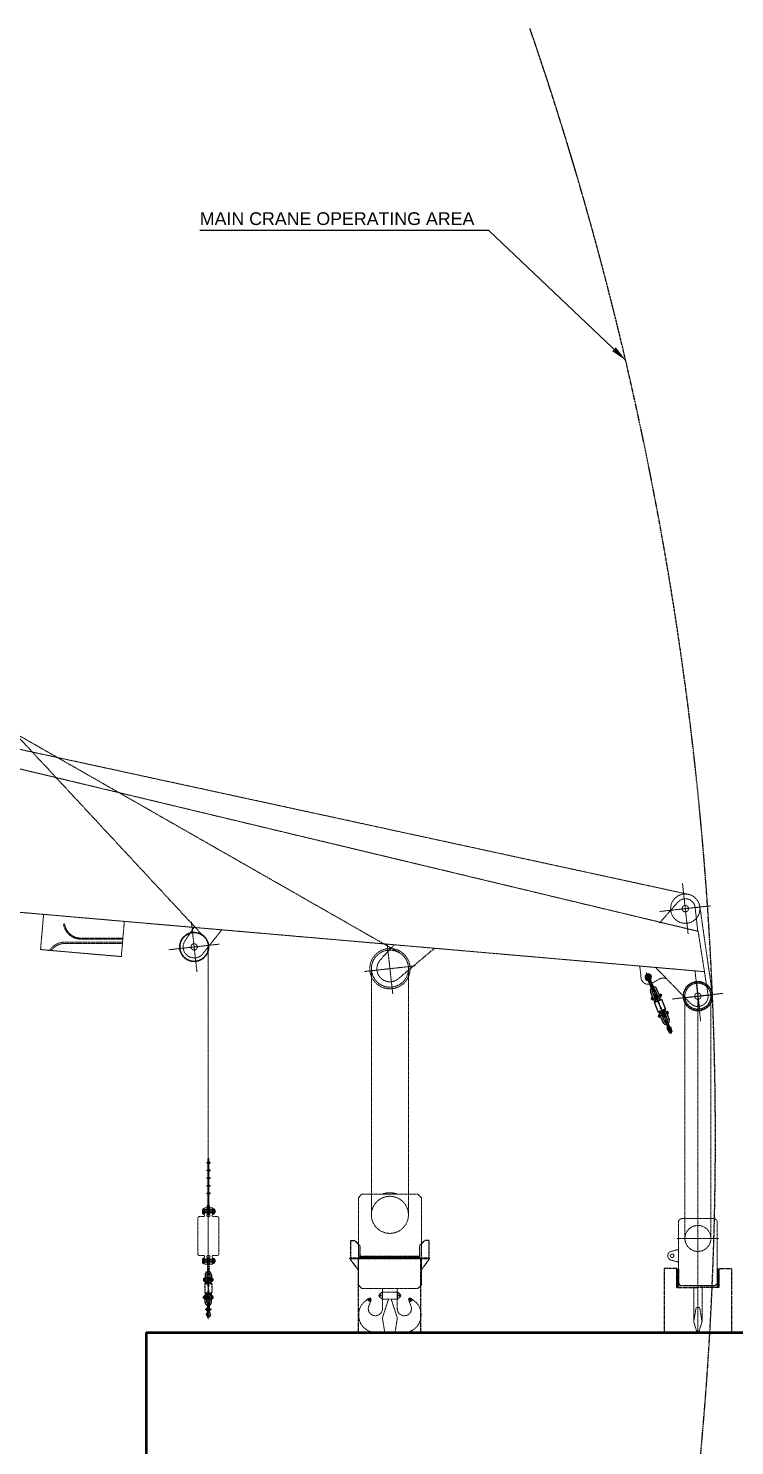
# Model space of a CAD drawing. Extents: x -77424 to 170509, y -26698 to 150000.
# Drawn here: x 97492 to 117477, y 23203 to 63298 of the extents above; entities that cross this region are included whole.
import ezdxf

# ---------------------------------------------------------------- set-up
doc = ezdxf.new("R2010")
doc.units = 0
doc.header["$LTSCALE"] = 3.5
doc.header["$MEASUREMENT"] = 0
for name, pattern in [('CENTER', [2, 1.25, -0.25, 0.25, -0.25]), ('DASHED', [19.05, 12.7, -6.35]), ('PHANTOM', [2.5, 1.25, -0.25, 0.25, -0.25, 0.25, -0.25]), ('PHANTOM2', [1.25, 0.625, -0.125, 0.125, -0.125, 0.125, -0.125])]:
    doc.linetypes.add(name, pattern=pattern)
doc.layers.get('0').update_dxf_attribs({"linetype": 'CONTINUOUS'})
for name, color, linetype in [('1.03-DIMENSIONS', 2, 'CONTINUOUS'), ('1.08-TEXT-2.5', 7, 'CONTINUOUS'), ('1.12-HELP', 8, 'PHANTOM2'), ('3.01-EFC-PRI', 9, 'PHANTOM2'), ('_REFERENCE', 253, 'CONTINUOUS')]:
    doc.layers.add(name, color=color, linetype=linetype)
doc.layers.add('E127-X-REF$0$2.06-STEEL-PRI-NWT', color=1, linetype='CONTINUOUS', lineweight=50)
doc.styles.add('USOS-Text', font='arial.ttf')
doc.dimstyles.new('ISO-25', dxfattribs={"dimtxt": 2.5, "dimasz": 2.5, "dimexe": 1.25, "dimexo": 0.625, "dimtad": 1, "dimtxsty": 'STANDARD', "dimcen": 2.5, "dimadec": 0, "dimazin": 0, "dimtfac": 1, "dimtmove": 0, "dimatfit": 3, "dimfxl": 1, "dimarcsym": 0})

# ---------------------------------------------------------------- blocks, each defined once
blk = doc.blocks.new('BASTKET 1')
for p, q in [((0, 1810), (0, 0)), ((350, 1810), (0, 1810)), ((350, 1270), (350, 1810)), ((350, 1790), (400, 1790)), ((350, 1790), (400, 1790)), ((350, 1777), (374, 1790)), ((350, 1763), (400, 1790)), ((350, 1749), (400, 1775)), ((390, 1690), (350, 1765)), ((350, 1735), (400, 1761)), ((350, 1721), (400, 1747)), ((375, 1690), (350, 1738)), ((350, 1707), (400, 1733)), ((350, 1692), (400, 1719)), ((370, 1673), (350, 1711)), ((350, 1678), (400, 1705)), ((356, 1673), (350, 1685)), ((350, 1650), (363, 1657)), ((400, 1563), (350, 1657)), ((350, 1636), (375, 1649)), ((350, 1622), (385, 1640)), ((350, 1608), (400, 1634)), ((400, 1537), (350, 1631)), ((350, 1593), (400, 1620)), ((350, 1579), (400, 1606)), ((400, 1510), (350, 1604)), ((400, 1697), (351, 1790)), ((400, 1724), (365, 1790)), ((400, 1590), (365, 1657)), ((367, 1673), (375, 1677)), ((375, 1690), (375, 1640)), ((400, 1690), (375, 1690)), ((375, 1680), (378, 1680)), ((375, 1650), (378, 1650)), ((400, 1640), (375, 1640)), ((378, 1680), (378, 1650)), ((378, 1678), (388, 1678)), ((378, 1673), (388, 1673)), ((378, 1657), (388, 1657)), ((378, 1651), (388, 1651)), ((400, 1751), (379, 1790)), ((388, 1678), (388, 1651)), ((400, 1617), (388, 1640)), ((400, 1777), (393, 1790)), ((399, 1690), (400, 1691)), ((400, 1790), (400, 1690)), ((400, 1690), (400, 1640)), ((400, 1640), (400, 1445)), ((1550, 1790), (1500, 1790)), ((1500, 1790), (1500, 1690)), ((1550, 1790), (1500, 1790)), ((1550, 1763), (1500, 1790)), ((1500, 1777), (1507, 1790)), ((1500, 1751), (1521, 1790)), ((1500, 1724), (1535, 1790)), ((1500, 1697), (1549, 1790)), ((1550, 1749), (1500, 1775)), ((1550, 1735), (1500, 1761)), ((1550, 1721), (1500, 1747)), ((1550, 1707), (1500, 1733)), ((1550, 1692), (1500, 1719)), ((1550, 1678), (1500, 1705)), ((1501, 1690), (1500, 1691)), ((1500, 1690), (1525, 1690)), ((1500, 1690), (1500, 1640)), ((1500, 1590), (1535, 1657)), ((1500, 1563), (1550, 1657)), ((1500, 1640), (1500, 1445)), ((1500, 1640), (1525, 1640)), ((1500, 1617), (1512, 1640)), ((1550, 1608), (1500, 1634)), ((1500, 1537), (1550, 1631)), ((1550, 1593), (1500, 1620)), ((1550, 1579), (1500, 1606)), ((1500, 1510), (1550, 1604)), ((1510, 1690), (1550, 1765)), ((1512, 1678), (1512, 1651)), ((1522, 1678), (1512, 1678)), ((1522, 1673), (1512, 1673)), ((1522, 1657), (1512, 1657)), ((1522, 1651), (1512, 1651)), ((1550, 1622), (1515, 1640)), ((1522, 1680), (1522, 1650)), ((1525, 1680), (1522, 1680)), ((1525, 1650), (1522, 1650)), ((1525, 1690), (1550, 1738)), ((1525, 1690), (1525, 1640)), ((1533, 1673), (1525, 1677)), ((1550, 1636), (1525, 1649)), ((1550, 1777), (1526, 1790)), ((1530, 1673), (1550, 1711)), ((1550, 1650), (1537, 1657)), ((1544, 1673), (1550, 1685)), ((1550, 1810), (1900, 1810)), ((1550, 1270), (1550, 1810)), ((1900, 1810), (1900, 0)), ((350, 1565), (400, 1592)), ((400, 1483), (350, 1578)), ((350, 1551), (400, 1577)), ((350, 1537), (400, 1563)), ((399, 1459), (350, 1551)), ((350, 1523), (400, 1549)), ((350, 1509), (400, 1535)), ((382, 1464), (350, 1524)), ((350, 1494), (400, 1521)), ((350, 1480), (400, 1507)), ((365, 1470), (350, 1497)), ((350, 1466), (359, 1471)), ((375, 1423), (350, 1471)), ((350, 1452), (376, 1466)), ((350, 1438), (393, 1461)), ((361, 1423), (350, 1444)), ((350, 1424), (375, 1437)), ((350, 1395), (372, 1407)), ((350, 1381), (375, 1395)), ((400, 1296), (350, 1390)), ((350, 1367), (384, 1385)), ((350, 1353), (400, 1379)), ((350, 1339), (400, 1365)), ((389, 1290), (350, 1364)), ((350, 1325), (400, 1351)), ((350, 1311), (400, 1337)), ((375, 1290), (350, 1337)), ((350, 1296), (400, 1323)), ((361, 1290), (350, 1310)), ((350, 1290), (400, 1290)), ((350, 1270), (950, 1270)), ((400, 1323), (355, 1407)), ((359, 1471), (400, 1493)), ((364, 1290), (400, 1309)), ((378, 1445), (365, 1470)), ((375, 1397), (370, 1407)), ((375, 1445), (400, 1445)), ((375, 1445), (375, 1385)), ((375, 1430), (378, 1430)), ((375, 1400), (378, 1400)), ((375, 1385), (400, 1385)), ((376, 1466), (400, 1478)), ((378, 1430), (378, 1400)), ((378, 1428), (388, 1428)), ((378, 1423), (388, 1423)), ((378, 1407), (388, 1407)), ((378, 1401), (388, 1401)), ((400, 1349), (381, 1385)), ((392, 1445), (382, 1464)), ((388, 1428), (388, 1401)), ((390, 1445), (400, 1450)), ((391, 1290), (400, 1295)), ((393, 1461), (400, 1464)), ((400, 1376), (395, 1385)), ((400, 1456), (399, 1459)), ((400, 1445), (400, 1385)), ((400, 1385), (400, 1290)), ((950, 1320), (500, 1320)), ((1400, 1320), (950, 1320)), ((1550, 1270), (950, 1270)), ((1550, 1565), (1500, 1592)), ((1500, 1483), (1550, 1578)), ((1550, 1551), (1500, 1577)), ((1550, 1537), (1500, 1563)), ((1550, 1523), (1500, 1549)), ((1550, 1509), (1500, 1535)), ((1550, 1494), (1500, 1521)), ((1550, 1480), (1500, 1507)), ((1541, 1471), (1500, 1493)), ((1524, 1466), (1500, 1478)), ((1507, 1461), (1500, 1464)), ((1500, 1456), (1501, 1459)), ((1510, 1445), (1500, 1450)), ((1525, 1445), (1500, 1445)), ((1500, 1445), (1500, 1385)), ((1500, 1323), (1545, 1407)), ((1500, 1296), (1550, 1390)), ((1525, 1385), (1500, 1385)), ((1500, 1385), (1500, 1290)), ((1500, 1376), (1505, 1385)), ((1500, 1349), (1519, 1385)), ((1550, 1353), (1500, 1379)), ((1550, 1339), (1500, 1365)), ((1550, 1325), (1500, 1351)), ((1550, 1311), (1500, 1337)), ((1550, 1296), (1500, 1323)), ((1536, 1290), (1500, 1309)), ((1509, 1290), (1500, 1295)), ((1550, 1290), (1500, 1290)), ((1501, 1459), (1550, 1551)), ((1550, 1438), (1507, 1461)), ((1508, 1445), (1518, 1464)), ((1511, 1290), (1550, 1364)), ((1512, 1428), (1512, 1401)), ((1522, 1428), (1512, 1428)), ((1522, 1423), (1512, 1423)), ((1522, 1407), (1512, 1407)), ((1522, 1401), (1512, 1401)), ((1550, 1367), (1516, 1385)), ((1518, 1464), (1550, 1524)), ((1522, 1445), (1535, 1470)), ((1522, 1430), (1522, 1400)), ((1525, 1430), (1522, 1430)), ((1525, 1400), (1522, 1400)), ((1550, 1452), (1524, 1466)), ((1525, 1423), (1550, 1471)), ((1525, 1445), (1525, 1385)), ((1550, 1424), (1525, 1437)), ((1525, 1397), (1530, 1407)), ((1550, 1381), (1525, 1395)), ((1525, 1290), (1550, 1337)), ((1550, 1395), (1528, 1407)), ((1535, 1470), (1550, 1497)), ((1539, 1423), (1550, 1444)), ((1539, 1290), (1550, 1310)), ((1550, 1466), (1541, 1471))]:
    blk.add_line(p, q)
blk.add_ellipse((500, 1420), major_axis=(0, 100), ratio=1, start_param=1.570799, end_param=3.141595)
at = {"extrusion": (0, 0, -1)}
blk.add_ellipse((1400, 1420), major_axis=(0, 100), ratio=1, start_param=1.570799, end_param=3.141595, dxfattribs=at)
blk = doc.blocks.new('BASKET 2')
for p, q in [((-1111, 2610), (-1111, 2110)), ((-1111, 2610), (-990, 2610)), ((-990, 2610), (-840, 2460)), ((-840, 2460), (-840, 2110)), ((990, 2610), (840, 2460)), ((840, 2460), (840, 2110)), ((1111, 2610), (990, 2610)), ((1111, 2610), (1111, 2110)), ((1131, 2110), (-1131, 2110)), ((-1131, 2090), (-1131, 2110)), ((1131, 2090), (-1131, 2090)), ((-1111, 2090), (-1111, 2070)), ((-1111, 2070), (-901, 1790)), ((-881, 0), (-881, 2090)), ((-840, 2110), (-840, 2160)), ((840, 2160), (-840, 2160)), ((-840, 2150), (-830, 2160)), ((-802, 2110), (-840, 2148)), ((-840, 2121), (-827, 2134)), ((-831, 2110), (-840, 2119)), ((840, 2110), (-840, 2110)), ((-835, 2140), (-835, 2110)), ((-798, 2134), (-824, 2160)), ((-812, 2149), (-801, 2160)), ((-812, 2120), (-773, 2160)), ((-794, 2110), (-769, 2134)), ((-745, 2110), (-784, 2149)), ((-774, 2110), (-784, 2120)), ((-741, 2134), (-766, 2160)), ((-755, 2149), (-744, 2160)), ((-755, 2120), (-715, 2160)), ((-736, 2110), (-712, 2134)), ((-687, 2110), (-726, 2149)), ((-716, 2110), (-726, 2120)), ((-683, 2134), (-709, 2160)), ((-698, 2149), (-686, 2160)), ((-698, 2120), (-658, 2160)), ((-679, 2110), (-654, 2134)), ((-630, 2110), (-669, 2149)), ((-659, 2110), (-669, 2120)), ((-626, 2134), (-651, 2160)), ((-640, 2149), (-629, 2160)), ((-640, 2120), (-600, 2160)), ((-621, 2110), (-597, 2134)), ((-572, 2110), (-611, 2149)), ((-601, 2110), (-611, 2120)), ((-568, 2134), (-594, 2160)), ((-583, 2149), (-571, 2160)), ((-583, 2120), (-543, 2160)), ((-564, 2110), (-539, 2134)), ((-515, 2110), (-554, 2149)), ((-544, 2110), (-554, 2120)), ((-511, 2134), (-536, 2160)), ((-525, 2149), (-514, 2160)), ((-525, 2120), (-485, 2160)), ((-506, 2110), (-482, 2134)), ((-458, 2110), (-496, 2149)), ((-486, 2110), (-496, 2120)), ((-453, 2134), (-479, 2160)), ((-468, 2149), (-456, 2160)), ((-468, 2120), (-428, 2160)), ((-449, 2110), (-425, 2134)), ((-400, 2110), (-439, 2149)), ((-429, 2110), (-439, 2120)), ((-396, 2134), (-421, 2160)), ((-410, 2149), (-399, 2160)), ((-410, 2120), (-370, 2160)), ((-392, 2110), (-367, 2134)), ((-343, 2110), (-381, 2149)), ((-371, 2110), (-381, 2120)), ((-338, 2134), (-364, 2160)), ((-353, 2149), (-342, 2160)), ((-353, 2120), (-313, 2160)), ((-334, 2110), (-310, 2134)), ((-285, 2110), (-324, 2149)), ((-314, 2110), (-324, 2120)), ((-281, 2134), (-306, 2160)), ((-295, 2149), (-284, 2160)), ((-295, 2120), (-255, 2160)), ((-277, 2110), (-252, 2134)), ((-228, 2110), (-266, 2149)), ((-256, 2110), (-266, 2120)), ((-223, 2134), (-249, 2160)), ((-238, 2149), (-227, 2160)), ((-238, 2120), (-198, 2160)), ((-219, 2110), (-195, 2134)), ((-170, 2110), (-209, 2149)), ((-199, 2110), (-209, 2120)), ((-166, 2134), (-191, 2160)), ((-180, 2149), (-169, 2160)), ((-180, 2120), (-140, 2160)), ((-162, 2110), (-137, 2134)), ((-113, 2110), (-152, 2149)), ((-141, 2110), (-152, 2120)), ((-108, 2134), (-134, 2160)), ((-123, 2149), (-112, 2160)), ((-123, 2120), (-83, 2160)), ((-104, 2110), (-80, 2134)), ((-55, 2110), (-94, 2149)), ((-84, 2110), (-94, 2120)), ((-51, 2134), (-76, 2160)), ((-65, 2149), (-54, 2160)), ((-65, 2120), (-25, 2160)), ((-47, 2110), (-22, 2134)), ((2, 2110), (-37, 2149)), ((-26, 2110), (-37, 2120)), ((7, 2134), (-19, 2160)), ((-8, 2149), (3, 2160)), ((-8, 2120), (32, 2160)), ((11, 2110), (35, 2134)), ((60, 2110), (21, 2149)), ((31, 2110), (21, 2120)), ((64, 2134), (38, 2160)), ((50, 2149), (61, 2160)), ((50, 2120), (90, 2160)), ((68, 2110), (93, 2134)), ((117, 2110), (78, 2149)), ((88, 2110), (78, 2120)), ((121, 2134), (96, 2160)), ((107, 2149), (118, 2160)), ((107, 2120), (147, 2160)), ((126, 2110), (150, 2134)), ((175, 2110), (136, 2149)), ((146, 2110), (136, 2120)), ((179, 2134), (153, 2160)), ((165, 2149), (176, 2160)), ((165, 2120), (204, 2160)), ((183, 2110), (208, 2134)), ((232, 2110), (193, 2149)), ((203, 2110), (193, 2120)), ((236, 2134), (211, 2160)), ((222, 2149), (233, 2160)), ((222, 2120), (262, 2160)), ((241, 2110), (265, 2134)), ((290, 2110), (251, 2149)), ((261, 2110), (251, 2120)), ((294, 2134), (268, 2160)), ((280, 2149), (291, 2160)), ((280, 2120), (319, 2160)), ((298, 2110), (323, 2134)), ((347, 2110), (308, 2149)), ((318, 2110), (308, 2120)), ((351, 2134), (326, 2160)), ((337, 2149), (348, 2160)), ((337, 2120), (377, 2160)), ((356, 2110), (380, 2134)), ((405, 2110), (366, 2149)), ((376, 2110), (366, 2120)), ((409, 2134), (383, 2160)), ((394, 2149), (406, 2160)), ((394, 2120), (434, 2160)), ((413, 2110), (438, 2134)), ((462, 2110), (423, 2149)), ((433, 2110), (423, 2120)), ((466, 2134), (441, 2160)), ((452, 2149), (463, 2160)), ((452, 2120), (492, 2160)), ((471, 2110), (495, 2134)), ((520, 2110), (481, 2149)), ((491, 2110), (481, 2120)), ((524, 2134), (498, 2160)), ((509, 2149), (521, 2160)), ((509, 2120), (549, 2160)), ((528, 2110), (553, 2134)), ((577, 2110), (538, 2149)), ((548, 2110), (538, 2120)), ((581, 2134), (556, 2160)), ((567, 2149), (578, 2160)), ((567, 2120), (607, 2160)), ((586, 2110), (610, 2134)), ((634, 2110), (596, 2149)), ((606, 2110), (596, 2120)), ((639, 2134), (613, 2160)), ((624, 2149), (636, 2160)), ((624, 2120), (664, 2160)), ((643, 2110), (667, 2134)), ((692, 2110), (653, 2149)), ((663, 2110), (653, 2120)), ((696, 2134), (671, 2160)), ((682, 2149), (693, 2160)), ((682, 2120), (722, 2160)), ((700, 2110), (725, 2134)), ((749, 2110), (711, 2149)), ((721, 2110), (711, 2120)), ((754, 2134), (728, 2160)), ((739, 2149), (750, 2160)), ((739, 2120), (779, 2160)), ((758, 2110), (782, 2134)), ((807, 2110), (768, 2149)), ((778, 2110), (768, 2120)), ((811, 2134), (786, 2160)), ((797, 2149), (808, 2160)), ((797, 2120), (837, 2160)), ((815, 2110), (840, 2134)), ((840, 2134), (826, 2149)), ((836, 2110), (826, 2120)), ((881, 0), (881, 2090)), ((1111, 2070), (901, 1790)), ((1111, 2090), (1111, 2070)), ((1131, 2090), (1131, 2110)), ((-881, 1790), (-901, 1790)), ((881, 1790), (901, 1790)), ((-880, 517), (-880, 470)), ((880, 517), (880, 470)), ((-881, 0), (881, 0))]:
    blk.add_line(p, q)
blk = doc.blocks.new('ZPMC MAIN CRANE STOWED POSITION')
at = {"layer": '_REFERENCE', "linetype": 'PHANTOM', "lineweight": 15, "ltscale": 3}
for p, q in [((80816, 26619), (102146, 21994)), ((82577, 26845), (93961, 20345)), ((83017, 26628), (88454, 20778)), ((82807, 25643), (102421, 20948)), ((102137, 20881), (101979, 22296)), ((101338, 21191), (101847, 21773)), ((101341, 21509), (102775, 21669)), ((102600, 19806), (82504, 21548)), ((83814, 20431), (83901, 21427)), ((102346, 21621), (102336, 21620)), ((102336, 21620), (102411, 20951)), ((102469, 21648), (102824, 19172)), ((84495, 21155), (84466, 21150)), ((86100, 20233), (86186, 21229)), ((88157, 21058), (87903, 20680)), ((88240, 19798), (88082, 21214)), ((88942, 20990), (88406, 20313)), ((101338, 21191), (101330, 21198)), ((102421, 20948), (102701, 19158)), ((84536, 20639), (86135, 20641)), ((84536, 20599), (86132, 20601)), ((84918, 20757), (86145, 20758)), ((84918, 20727), (86142, 20728)), ((87444, 20426), (88878, 20586)), ((88561, 20504), (88561, 9971)), ((93822, 20571), (93428, 20139)), ((93780, 19182), (93622, 20598)), ((94951, 20459), (93940, 19607)), ((83814, 20431), (86100, 20233)), ((84118, 20405), (84085, 20428)), ((92985, 19811), (94418, 19970)), ((93180, 19833), (93175, 12927)), ((94223, 19846), (94223, 12927)), ((100770, 19968), (100807, 19629)), ((101229, 19931), (101220, 19923)), ((101220, 19923), (102203, 18910)), ((102492, 18405), (102334, 19821)), ((101335, 19603), (101107, 19475)), ((101515, 19619), (101509, 19608)), ((101696, 19033), (103129, 19193)), ((102047, 12259), (102047, 19064)), ((102414, 9624), (102414, 19113)), ((102781, 12259), (102781, 19154)), ((88547, 12952), (88547, 14514)), ((88575, 12952), (88575, 14513)), ((88507, 14399), (88620, 14398)), ((88507, 14183), (88620, 14182)), ((88525, 14407), (88569, 14408)), ((88525, 14390), (88569, 14389)), ((88525, 14191), (88569, 14192)), ((88525, 14174), (88569, 14173)), ((88569, 14408), (88581, 14408)), ((88569, 14389), (88581, 14388)), ((88569, 14192), (88581, 14192)), ((88569, 14173), (88581, 14172)), ((88590, 14415), (88580, 14413)), ((88580, 14413), (88580, 14408)), ((88580, 14384), (88580, 14388)), ((88590, 14382), (88580, 14384)), ((88590, 14199), (88580, 14197)), ((88580, 14197), (88580, 14192)), ((88580, 14168), (88580, 14172)), ((88590, 14166), (88580, 14168)), ((88590, 14415), (88590, 14382)), ((88598, 14415), (88590, 14415)), ((88598, 14382), (88590, 14382)), ((88590, 14199), (88590, 14166)), ((88598, 14199), (88590, 14199)), ((88598, 14166), (88590, 14166)), ((88598, 14382), (88598, 14415)), ((88598, 14413), (88606, 14413)), ((88598, 14383), (88606, 14383)), ((88598, 14166), (88598, 14199)), ((88598, 14197), (88606, 14197)), ((88598, 14167), (88606, 14167)), ((88606, 14383), (88606, 14413)), ((88606, 14409), (88610, 14409)), ((88606, 14388), (88610, 14388)), ((88606, 14167), (88606, 14197)), ((88606, 14193), (88610, 14193)), ((88606, 14172), (88610, 14172)), ((88610, 14388), (88610, 14409)), ((88610, 14172), (88610, 14193)), ((88507, 13967), (88620, 13966)), ((88507, 13751), (88620, 13750)), ((88525, 13975), (88569, 13976)), ((88525, 13958), (88569, 13957)), ((88525, 13759), (88569, 13760)), ((88525, 13742), (88569, 13741)), ((88569, 13976), (88581, 13976)), ((88569, 13957), (88581, 13956)), ((88569, 13760), (88581, 13760)), ((88569, 13741), (88581, 13740)), ((88590, 13983), (88580, 13981)), ((88580, 13981), (88580, 13976)), ((88580, 13952), (88580, 13956)), ((88590, 13950), (88580, 13952)), ((88590, 13767), (88580, 13765)), ((88580, 13765), (88580, 13760)), ((88580, 13736), (88580, 13740)), ((88590, 13734), (88580, 13736)), ((88590, 13983), (88590, 13950)), ((88598, 13983), (88590, 13983)), ((88598, 13950), (88590, 13950)), ((88590, 13767), (88590, 13734)), ((88598, 13767), (88590, 13767)), ((88598, 13734), (88590, 13734)), ((88598, 13950), (88598, 13983)), ((88598, 13981), (88606, 13981)), ((88598, 13951), (88606, 13951)), ((88598, 13734), (88598, 13767)), ((88598, 13765), (88606, 13765)), ((88598, 13735), (88606, 13735)), ((88606, 13951), (88606, 13981)), ((88606, 13977), (88610, 13977)), ((88606, 13956), (88610, 13956)), ((88606, 13735), (88606, 13765)), ((88606, 13761), (88610, 13761)), ((88606, 13740), (88610, 13740)), ((88610, 13956), (88610, 13977)), ((88610, 13740), (88610, 13761)), ((88507, 13535), (88620, 13534)), ((88525, 13543), (88569, 13544)), ((88525, 13526), (88569, 13525)), ((88569, 13544), (88581, 13544)), ((88569, 13525), (88581, 13524)), ((88590, 13551), (88580, 13549)), ((88580, 13549), (88580, 13544)), ((88580, 13520), (88580, 13524)), ((88590, 13518), (88580, 13520)), ((88590, 13551), (88590, 13518)), ((88598, 13551), (88590, 13551)), ((88598, 13518), (88590, 13518)), ((88598, 13518), (88598, 13551)), ((88598, 13549), (88606, 13549)), ((88598, 13519), (88606, 13519)), ((88606, 13519), (88606, 13549)), ((88606, 13545), (88610, 13545)), ((88606, 13524), (88610, 13524)), ((88610, 13524), (88610, 13545)), ((92909, 13512), (92809, 13412)), ((92809, 13412), (92809, 10942)), ((94489, 13512), (92908, 13512)), ((94489, 13512), (94589, 13412)), ((94589, 13412), (94589, 10942)), ((88311, 12877), (88431, 12877)), ((88394, 13027), (88728, 13027)), ((88446, 13127), (88446, 12927)), ((88526, 13127), (88446, 13127)), ((88446, 13069), (88447, 13068)), ((88447, 12986), (88446, 12985)), ((88525, 13068), (88447, 13068)), ((88447, 12986), (88447, 13068)), ((88447, 12986), (88525, 12986)), ((88451, 12922), (88451, 12897)), ((88521, 12922), (88521, 12897)), ((88526, 13069), (88525, 13068)), ((88525, 12986), (88525, 13068)), ((88525, 12986), (88526, 12985)), ((88526, 13127), (88526, 12927)), ((88530, 12942), (88530, 13193)), ((88540, 13193), (88530, 13193)), ((88540, 12942), (88530, 12942)), ((88540, 12942), (88540, 13193)), ((88581, 12877), (88541, 12877)), ((88582, 12942), (88582, 13193)), ((88582, 13193), (88593, 13193)), ((88582, 12942), (88593, 12942)), ((88593, 12942), (88593, 13193)), ((88596, 13127), (88596, 12927)), ((88676, 13127), (88596, 13127)), ((88596, 13069), (88597, 13068)), ((88597, 12986), (88596, 12985)), ((88597, 13068), (88675, 13068)), ((88597, 12986), (88597, 13068)), ((88675, 12986), (88597, 12986)), ((88601, 12922), (88601, 12897)), ((88671, 12922), (88671, 12897)), ((88676, 13069), (88675, 13068)), ((88675, 12986), (88675, 13068)), ((88675, 12986), (88676, 12985)), ((88676, 13127), (88676, 12927)), ((88691, 12877), (88811, 12877)), ((88261, 11827), (88261, 12827)), ((88861, 12827), (88861, 11827)), ((101864, 12719), (101864, 11019)), ((101964, 12819), (102864, 12819)), ((102964, 12719), (102964, 11019)), ((102993, 12259), (101807, 12259)), ((88311, 11777), (88431, 11777)), ((88446, 11527), (88446, 11727)), ((88447, 11668), (88446, 11669)), ((88447, 11668), (88447, 11586)), ((88447, 11668), (88525, 11668)), ((88451, 11732), (88451, 11757)), ((88521, 11732), (88521, 11757)), ((88525, 11668), (88526, 11669)), ((88525, 11668), (88525, 11586)), ((88526, 11527), (88526, 11727)), ((88581, 11777), (88541, 11777)), ((88596, 11527), (88596, 11727)), ((88597, 11668), (88596, 11669)), ((88597, 11668), (88597, 11586)), ((88675, 11668), (88597, 11668)), ((88601, 11732), (88601, 11757)), ((88671, 11732), (88671, 11757)), ((88675, 11668), (88676, 11669)), ((88675, 11668), (88675, 11586)), ((88676, 11527), (88676, 11727)), ((88691, 11777), (88811, 11777)), ((101864, 11947), (101651, 11890)), ((101864, 11591), (101651, 11648)), ((88400, 11627), (88734, 11627)), ((88446, 11585), (88447, 11586)), ((88526, 11527), (88446, 11527)), ((88525, 11586), (88447, 11586)), ((88526, 11585), (88525, 11586)), ((88596, 11585), (88597, 11586)), ((88676, 11527), (88596, 11527)), ((88675, 11586), (88597, 11586)), ((88676, 11585), (88675, 11586)), ((92909, 10842), (92809, 10942)), ((94489, 10842), (92908, 10842)), ((93489, 10262), (93489, 10842)), ((93909, 10262), (93909, 10842)), ((94489, 10842), (94589, 10942)), ((102864, 10919), (101964, 10919)), ((102296, 10919), (102296, 9902)), ((102532, 10919), (102532, 9902)), ((93070, 10537), (92993, 10477)), ((93104, 10563), (93070, 10537)), ((93070, 10537), (93150, 10476)), ((93150, 10476), (93108, 10357)), ((93168, 10521), (93150, 10476)), ((93462, 10727), (93402, 10671)), ((93462, 10557), (93402, 10612)), ((93458, 10642), (93458, 10642)), ((93477, 10727), (93462, 10727)), ((93477, 10557), (93462, 10557)), ((93470, 10642), (93470, 10642)), ((93477, 10742), (93921, 10742)), ((93477, 10542), (93477, 10742)), ((93477, 10542), (93687, 10542)), ((93490, 10017), (93661, 10541)), ((93712, 10542), (93921, 10542)), ((93908, 10017), (93737, 10541)), ((93921, 10542), (93921, 10742)), ((93921, 10727), (93936, 10727)), ((93921, 10557), (93936, 10557)), ((93936, 10727), (93996, 10671)), ((93936, 10557), (93996, 10612)), ((94231, 10521), (94249, 10476)), ((94328, 10537), (94249, 10476)), ((94249, 10476), (94290, 10357)), ((94294, 10563), (94328, 10537)), ((94328, 10537), (94406, 10477)), ((92819, 10119), (92819, 10072)), ((94579, 10119), (94579, 10072)), ((102296, 9902), (102357, 10264)), ((102532, 9902), (102470, 10264)), ((93490, 9998), (93548, 9635)), ((93909, 9998), (93851, 9635)), ((102296, 9902), (102374, 9648)), ((102532, 9902), (102453, 9648)), ((93277, 9602), (94122, 9602))]:
    blk.add_line(p, q, dxfattribs=at)
at = {"layer": '_REFERENCE'}
for p, q in [((101081, 19681), (100937, 19622)), ((100952, 19786), (101660, 18054)), ((100988, 19686), (101018, 19612)), ((100997, 19689), (101027, 19616)), ((101132, 19262), (101014, 19549)), ((101192, 19286), (101074, 19574)), ((101212, 19020), (101116, 19255)), ((101304, 19057), (101208, 19293)), ((101351, 19077), (101255, 19312)), ((101165, 19001), (101069, 19236)), ((101089, 19030), (101390, 19153)), ((101124, 19083), (101130, 19085)), ((101151, 19018), (101124, 19083)), ((101151, 19018), (101157, 19020)), ((101174, 18944), (101385, 19030)), ((101234, 19030), (101174, 18944)), ((101174, 18944), (101289, 18661)), ((101177, 18934), (101388, 19021)), ((101180, 19099), (101271, 19137)), ((101234, 19030), (101192, 19133)), ((101202, 19045), (101294, 19082)), ((101281, 19049), (101239, 19152)), ((101281, 19049), (101385, 19030)), ((101312, 19171), (101342, 19183)), ((101320, 19151), (101350, 19164)), ((101339, 19106), (101369, 19118)), ((101377, 19098), (101342, 19183)), ((101347, 19086), (101377, 19098)), ((101348, 19168), (101365, 19175)), ((101365, 19175), (101387, 19120)), ((101370, 19114), (101387, 19120)), ((101385, 19030), (101500, 18747)), ((101285, 18670), (101496, 18756)), ((101289, 18661), (101500, 18747)), ((101289, 18540), (101590, 18663)), ((101393, 18642), (101289, 18661)), ((101312, 18549), (101562, 18651)), ((101323, 18614), (101419, 18379)), ((101324, 18592), (101331, 18595)), ((101324, 18592), (101351, 18527)), ((101351, 18527), (101357, 18529)), ((101370, 18633), (101466, 18398)), ((101380, 18609), (101472, 18646)), ((101393, 18642), (101435, 18539)), ((101402, 18554), (101494, 18591)), ((101439, 18661), (101500, 18747)), ((101439, 18661), (101481, 18558)), ((101462, 18671), (101558, 18435)), ((101509, 18690), (101605, 18455)), ((101513, 18681), (101542, 18693)), ((101521, 18661), (101550, 18673)), ((101539, 18615), (101569, 18627)), ((101577, 18608), (101542, 18693)), ((101547, 18595), (101577, 18608)), ((101549, 18677), (101565, 18684)), ((101587, 18630), (101565, 18684)), ((101571, 18623), (101587, 18630)), ((101491, 18401), (101555, 18247)), ((101536, 18207), (101538, 18208)), ((101536, 18207), (101610, 18078)), ((101537, 18420), (101601, 18266)), ((101553, 18220), (101622, 18091)), ((101614, 18076), (101678, 18103)), ((101620, 18248), (101661, 18107)), ((101622, 18091), (101661, 18107)), ((101622, 18091), (101626, 18082)), ((101642, 18250), (101640, 18249)), ((101642, 18250), (101679, 18106)), ((101661, 18107), (101665, 18097)), ((88411, 13097), (88406, 13092)), ((88406, 13092), (88406, 12984)), ((88406, 12962), (88406, 13070)), ((88411, 12957), (88406, 12962)), ((88411, 13097), (88411, 13066)), ((88411, 13097), (88446, 13097)), ((88411, 13066), (88446, 13066)), ((88411, 12957), (88411, 12988)), ((88411, 12988), (88446, 12988)), ((88411, 12957), (88446, 12957)), ((88446, 13097), (88446, 12957)), ((88676, 13067), (88447, 13067)), ((88676, 12987), (88447, 12987)), ((88659, 13027), (88742, 13027)), ((88681, 13094), (88676, 13086)), ((88676, 12989), (88676, 13086)), ((88676, 13067), (88676, 12987)), ((88676, 13067), (88731, 13067)), ((88676, 13065), (88677, 13064)), ((88676, 12989), (88677, 12990)), ((88676, 12987), (88747, 12987)), ((88681, 12960), (88676, 12968)), ((88677, 13064), (88730, 13064)), ((88677, 13064), (88677, 13027)), ((88677, 12990), (88677, 13027)), ((88677, 12990), (88750, 12990)), ((88679, 13062), (88691, 13062)), ((88679, 12992), (88691, 12992)), ((88681, 13094), (88726, 13094)), ((88681, 12960), (88726, 12960)), ((88694, 13067), (88694, 12987)), ((88747, 13067), (88694, 13067)), ((88750, 13064), (88694, 13064)), ((88718, 13066), (88717, 13067)), ((88718, 12988), (88717, 12987)), ((88718, 12988), (88718, 13066)), ((88718, 13066), (88730, 13066)), ((88718, 12988), (88730, 12988)), ((88722, 13033), (88731, 13033)), ((88722, 13021), (88731, 13021)), ((88724, 12985), (88724, 13068)), ((88726, 13094), (88731, 13086)), ((88726, 12960), (88731, 12968)), ((88731, 13067), (88730, 13066)), ((88730, 12988), (88730, 13066)), ((88731, 13065), (88730, 13064)), ((88730, 13064), (88730, 13033)), ((88731, 12989), (88730, 12990)), ((88731, 12987), (88730, 12988)), ((88747, 13067), (88747, 12987)), ((88750, 13064), (88747, 13067)), ((88750, 12990), (88747, 12987)), ((88750, 12990), (88750, 13064)), ((88411, 11697), (88406, 11692)), ((88406, 11692), (88406, 11584)), ((88406, 11562), (88406, 11670)), ((88411, 11697), (88411, 11666)), ((88411, 11697), (88446, 11697)), ((88411, 11666), (88446, 11666)), ((88446, 11697), (88446, 11557)), ((88676, 11667), (88447, 11667)), ((88681, 11694), (88676, 11686)), ((88676, 11589), (88676, 11686)), ((88676, 11667), (88676, 11587)), ((88676, 11667), (88731, 11667)), ((88676, 11665), (88677, 11664)), ((88677, 11664), (88730, 11664)), ((88677, 11664), (88677, 11627)), ((88679, 11662), (88691, 11662)), ((88681, 11694), (88726, 11694)), ((88694, 11667), (88694, 11587)), ((88747, 11667), (88694, 11667)), ((88750, 11664), (88694, 11664)), ((88718, 11666), (88717, 11667)), ((88718, 11588), (88718, 11666)), ((88718, 11666), (88730, 11666)), ((88722, 11633), (88731, 11633)), ((88724, 11585), (88724, 11668)), ((88726, 11694), (88731, 11686)), ((88731, 11667), (88730, 11666)), ((88730, 11588), (88730, 11666)), ((88731, 11665), (88730, 11664)), ((88730, 11664), (88730, 11633)), ((88747, 11667), (88747, 11587)), ((88750, 11664), (88747, 11667)), ((88750, 11590), (88750, 11664)), ((88411, 11557), (88406, 11562)), ((88411, 11557), (88411, 11588)), ((88411, 11588), (88446, 11588)), ((88411, 11557), (88446, 11557)), ((88747, 11587), (88447, 11587)), ((88470, 11227), (88470, 11044)), ((88522, 11227), (88522, 11043)), ((88601, 11227), (88601, 11043)), ((88653, 11227), (88653, 11044)), ((88659, 11627), (88742, 11627)), ((88676, 11589), (88677, 11590)), ((88681, 11560), (88676, 11568)), ((88677, 11590), (88677, 11627)), ((88677, 11590), (88750, 11590)), ((88679, 11592), (88691, 11592)), ((88681, 11560), (88726, 11560)), ((88718, 11588), (88717, 11587)), ((88718, 11588), (88730, 11588)), ((88722, 11621), (88731, 11621)), ((88726, 11560), (88731, 11568)), ((88731, 11589), (88730, 11590)), ((88731, 11587), (88730, 11588)), ((88750, 11590), (88747, 11587)), ((88442, 11140), (88470, 11140)), ((88442, 11118), (88470, 11118)), ((88442, 11067), (88470, 11067)), ((88442, 11046), (88470, 11046)), ((88601, 11121), (88522, 11121)), ((88601, 11065), (88522, 11065)), ((88681, 11117), (88694, 11117)), ((88681, 11069), (88694, 11069)), ((88694, 11117), (88694, 11069)), ((88694, 11117), (88697, 11114)), ((88697, 11071), (88694, 11069)), ((88426, 10614), (88428, 10617)), ((88428, 10569), (88426, 10571)), ((88442, 10617), (88428, 10617)), ((88428, 10569), (88428, 10617)), ((88442, 10569), (88428, 10569)), ((88470, 10458), (88470, 10642)), ((88522, 10458), (88522, 10643)), ((88522, 10621), (88601, 10621)), ((88522, 10565), (88601, 10565)), ((88535, 10445), (88535, 10306)), ((88587, 10445), (88587, 10306)), ((88601, 10458), (88601, 10643)), ((88653, 10458), (88653, 10642)), ((88680, 10640), (88653, 10640)), ((88680, 10618), (88653, 10618)), ((88680, 10567), (88653, 10567)), ((88680, 10546), (88653, 10546)), ((88543, 10089), (88524, 10122)), ((88529, 10172), (88529, 10121)), ((88529, 10121), (88532, 10121)), ((88548, 10170), (88533, 10170)), ((88541, 10178), (88534, 10178)), ((88538, 10157), (88538, 10127)), ((88541, 10178), (88541, 10163)), ((88546, 10195), (88546, 10184)), ((88593, 10163), (88608, 10151))]:
    blk.add_line(p, q, dxfattribs=at)
at = {"layer": '_REFERENCE', "linetype": 'DASHED', "ltscale": 300}
for p, q in [((102364, 19550), (102461, 18681)), ((101980, 19065), (102846, 19161))]:
    blk.add_line(p, q, dxfattribs=at)
at = {"layer": '_REFERENCE', "linetype": 'DASHED'}
for p, q in [((88392, 13027), (88731, 13027)), ((88540, 11688), (88540, 11246)), ((88561, 11205), (88561, 11738)), ((88582, 11688), (88582, 11246)), ((88392, 11627), (88731, 11627)), ((88413, 11093), (88669, 11093)), ((88472, 10985), (88465, 10977)), ((88658, 10977), (88465, 10977)), ((88465, 10977), (88465, 10709)), ((88650, 10985), (88472, 10985)), ((88476, 10994), (88479, 10997)), ((88476, 10987), (88476, 10994)), ((88476, 10987), (88479, 10985)), ((88479, 11010), (88533, 11037)), ((88643, 11010), (88479, 11010)), ((88479, 11000), (88479, 11010)), ((88479, 11000), (88481, 10998)), ((88479, 10997), (88643, 10997)), ((88481, 10998), (88641, 10998)), ((88490, 10997), (88490, 10998)), ((88617, 11093), (88515, 11093)), ((88597, 10915), (88525, 10915)), ((88533, 11146), (88533, 11037)), ((88533, 11121), (88589, 11121)), ((88533, 11064), (88589, 11064)), ((88539, 10959), (88574, 10959)), ((88555, 10961), (88567, 10961)), ((88555, 10957), (88567, 10957)), ((88561, 11179), (88561, 10510)), ((88589, 11146), (88589, 11037)), ((88643, 11010), (88589, 11037)), ((88633, 10997), (88633, 10998)), ((88643, 11000), (88641, 10998)), ((88643, 11000), (88643, 11010)), ((88646, 10994), (88643, 10997)), ((88646, 10987), (88643, 10985)), ((88646, 10987), (88646, 10994)), ((88658, 10977), (88650, 10985)), ((88658, 10977), (88658, 10709)), ((88709, 10593), (88453, 10593)), ((88658, 10709), (88465, 10709)), ((88465, 10709), (88473, 10701)), ((88650, 10701), (88473, 10701)), ((88476, 10698), (88479, 10701)), ((88476, 10698), (88476, 10691)), ((88476, 10691), (88479, 10689)), ((88479, 10689), (88643, 10689)), ((88479, 10686), (88481, 10688)), ((88479, 10686), (88479, 10676)), ((88643, 10676), (88479, 10676)), ((88479, 10676), (88533, 10649)), ((88481, 10688), (88641, 10688)), ((88490, 10689), (88490, 10688)), ((88617, 10593), (88515, 10593)), ((88597, 10771), (88525, 10771)), ((88533, 10539), (88533, 10649)), ((88533, 10621), (88589, 10621)), ((88533, 10564), (88589, 10564)), ((88539, 10727), (88574, 10727)), ((88555, 10729), (88567, 10729)), ((88555, 10725), (88567, 10725)), ((88643, 10676), (88589, 10649)), ((88589, 10539), (88589, 10649)), ((88633, 10689), (88633, 10688)), ((88643, 10686), (88641, 10688)), ((88646, 10698), (88643, 10701)), ((88646, 10691), (88643, 10689)), ((88643, 10686), (88643, 10676)), ((88646, 10698), (88646, 10691)), ((88658, 10709), (88650, 10701)), ((88561, 10017), (88561, 10311))]:
    blk.add_line(p, q, dxfattribs=at)
at = {"layer": '_REFERENCE', "linetype": 'Continuous'}
for p, q in [((88676, 13083), (88692, 13067)), ((88676, 13074), (88683, 13067)), ((88676, 12968), (88676, 12989)), ((88676, 12984), (88700, 12960)), ((88676, 12975), (88691, 12960)), ((88678, 13090), (88701, 13067)), ((88678, 12964), (88682, 12960)), ((88682, 12987), (88709, 12960)), ((88683, 13094), (88710, 13067)), ((88691, 12987), (88718, 12960)), ((88692, 13094), (88719, 13067)), ((88700, 12987), (88727, 12960)), ((88701, 13094), (88728, 13067)), ((88709, 12987), (88730, 12966)), ((88710, 13094), (88731, 13073)), ((88718, 12987), (88731, 12974)), ((88719, 13094), (88731, 13082)), ((88727, 12987), (88731, 12983)), ((88731, 13033), (88731, 13086)), ((88731, 12968), (88731, 13021)), ((88676, 11683), (88692, 11667)), ((88676, 11674), (88683, 11667)), ((88678, 11690), (88701, 11667)), ((88683, 11694), (88710, 11667)), ((88692, 11694), (88719, 11667)), ((88701, 11694), (88728, 11667)), ((88710, 11694), (88731, 11673)), ((88719, 11694), (88731, 11682)), ((88731, 11633), (88731, 11686)), ((88676, 11568), (88676, 11589)), ((88676, 11584), (88700, 11560)), ((88676, 11575), (88691, 11560)), ((88678, 11564), (88682, 11560)), ((88682, 11587), (88709, 11560)), ((88691, 11587), (88718, 11560)), ((88700, 11587), (88727, 11560)), ((88709, 11587), (88730, 11566)), ((88718, 11587), (88731, 11574)), ((88727, 11587), (88731, 11583)), ((88731, 11568), (88731, 11621)), ((88439, 11055), (88439, 11131)), ((88555, 10918, 10), (88561, 10922, 10)), ((88555, 10918, 10), (88555, 10911, 10)), ((88561, 10907, 10), (88555, 10911, 10)), ((88561, 10922, 10), (88567, 10918, 10)), ((88567, 10911, 10), (88561, 10907, 10)), ((88567, 10918, 10), (88567, 10911, 10)), ((88653, 11055), (88653, 11131)), ((88656, 11140), (88677, 11140)), ((88656, 11118), (88677, 11118)), ((88656, 11067), (88677, 11067)), ((88656, 11046), (88677, 11046)), ((88681, 11055), (88681, 11131)), ((88686, 11088), (88681, 11093)), ((88688, 11089), (88682, 11095)), ((88687, 11089), (88682, 11094)), ((88688, 11090), (88683, 11095)), ((88689, 11091), (88684, 11096)), ((88691, 11092), (88685, 11098)), ((88690, 11092), (88685, 11097)), ((88697, 11071), (88697, 11114)), ((88426, 10614), (88426, 10571)), ((88431, 10593), (88437, 10588)), ((88432, 10594), (88437, 10589)), ((88433, 10595), (88438, 10589)), ((88434, 10596), (88440, 10591)), ((88434, 10596), (88439, 10590)), ((88435, 10597), (88440, 10592)), ((88436, 10598), (88441, 10592)), ((88442, 10631), (88442, 10555)), ((88466, 10640), (88445, 10640)), ((88466, 10618), (88445, 10618)), ((88466, 10567), (88445, 10567)), ((88466, 10546), (88445, 10546)), ((88470, 10631), (88470, 10555)), ((88561, 10778, 10), (88555, 10774, 10)), ((88555, 10767, 10), (88555, 10774, 10)), ((88555, 10767, 10), (88561, 10763, 10)), ((88567, 10774, 10), (88561, 10778, 10)), ((88561, 10763, 10), (88567, 10767, 10)), ((88567, 10767, 10), (88567, 10774, 10)), ((88683, 10631), (88683, 10555))]:
    blk.add_line(p, q, dxfattribs=at)
at = {"layer": '_REFERENCE', "linetype": 'CENTER'}
for p, q in [((88653, 10245), (88469, 10245)), ((88561, 10126), (88561, 10364))]:
    blk.add_line(p, q, dxfattribs=at)
at = {"layer": '_REFERENCE', "linetype": 'PHANTOM', "lineweight": 15, "ltscale": 3}
for centre, radius in [((102058, 21589), 415), ((102058, 21589), 90), ((88161, 20506), 415), ((88161, 20506), 400), ((88161, 20506), 90), ((93701, 19891), 570), ((93701, 19891), 524), ((102413, 19113), 415), ((102413, 19113), 415), ((102413, 19113), 367), ((102413, 19113), 90), ((93699, 12927), 524), ((88561, 12941), 18), ((102414, 12259), 367), ((93129, 10532), 16), ((93429, 10642), 16), ((93969, 10642), 16), ((94269, 10532), 16)]:
    blk.add_circle(centre, radius, dxfattribs=at)
at = {"layer": '_REFERENCE'}
for centre, radius in [((101008, 19651), 40.2), ((101162, 19274), 32.5), ((101117, 19042), 7.5), ((101216, 19142), 25), ((101308, 18915), 12), ((101308, 18915), 10), ((101365, 19143), 4.21), ((101317, 18551), 7.5), ((101365, 18776), 12), ((101365, 18776), 10), ((101458, 18549), 25), ((101565, 18652), 4.21), ((88686, 11093), 5.33), ((88436, 10593), 5.33), ((88561, 10445), 26), ((88561, 10245), 35.3), ((88561, 10245), 29.2), ((88561, 10245), 28), ((88541, 10170), 5.52), ((88561, 10245), 24), ((88541, 10170), 2.76)]:
    blk.add_circle(centre, radius, dxfattribs=at)
at = {"layer": '_REFERENCE', "linetype": 'DASHED', "ltscale": 1.2}
blk.add_circle((102413, 19113), 400, dxfattribs=at)
at = {"layer": '_REFERENCE', "linetype": 'DASHED'}
for centre, radius in [((88561, 11688), 21), ((88561, 11246), 21), ((88561, 10959), 6), ((88561, 10915), 3), ((88561, 10727), 6), ((88561, 10771), 3)]:
    blk.add_circle(centre, radius, dxfattribs=at)
at = {"layer": '_REFERENCE', "linetype": 'Continuous'}
for centre, radius in [((88561, 10915), 10.2), ((88561, 10915), 6.4), ((88561, 10771), 10.2), ((88561, 10771), 6.4)]:
    blk.add_circle(centre, radius, dxfattribs=at)
at = {"layer": '_REFERENCE', "linetype": 'PHANTOM', "lineweight": 15, "ltscale": 3}
for centre, radius, start, end in [((102058, 21589), 280, 6.3544, 138.8141), ((84960, 21225), 500, 188.5796, 265.0444), ((84960, 21225), 470, 188.5796, 265.0444), ((84495, 20141), 500, 85.0444, 145.0444), ((84495, 20141), 460, 85.0444, 145.0444), ((88162, 20506), 312, 146.1014, 321.6827), ((93701, 19890), 370, 137.6086, 310.1148), ((101008, 19651), 202, 186.1311, 299.3093), ((101427, 19439), 188, 64.0945, 119.3093), ((102413, 19113), 292, 224.146, 8.8999), ((88525, 14399), 8.39, 91.4258, 268.1513), ((88525, 14183), 8.39, 91.4258, 268.1513), ((88525, 13967), 8.39, 91.4258, 268.1513), ((88525, 13751), 8.39, 91.4258, 268.1513), ((88525, 13535), 8.39, 91.4258, 268.1513), ((93699, 12927), 625, 69.3903, 110.6097), ((93699, 12927), 622, 70.1381, 109.8619), ((88311, 12827), 50, 90, 180), ((88431, 12897), 20, 270, 0), ((88446, 12922), 5, 0, 90), ((88526, 12922), 5, 90, 180), ((88541, 12897), 20, 180, 270), ((88561, 13181), 32.3, 192.7959, 347.2041), ((88561, 12954), 32.3, 12.7959, 167.2041), ((88561, 13194), 20.5, 182.0549, 357.9451), ((88561, 12941), 20.5, 2.0549, 177.9451), ((88581, 12897), 20, 270, 0), ((88596, 12922), 5, 0, 90), ((88676, 12922), 5, 90, 180), ((88691, 12897), 20, 180, 270), ((88811, 12827), 50, 0, 90), ((88311, 11827), 50, 180, 270), ((88431, 11757), 20, 0, 90), ((88446, 11732), 5, 270, 0), ((88541, 11757), 20, 90, 180), ((88526, 11732), 5, 180, 270), ((88581, 11757), 20, 0, 90), ((88596, 11732), 5, 270, 0), ((88691, 11757), 20, 90, 180), ((88676, 11732), 5, 180, 270), ((88811, 11827), 50, 270, 0), ((93277, 10119), 458, 128.3742, 180), ((93129, 10532), 40, 344.6744, 128.355), ((93429, 10642), 40, 132.7619, 227.2381), ((93969, 10642), 40, 312.6913, 47.3087), ((94269, 10532), 40, 51.645, 195.3256), ((94122, 10119), 458, 0, 51.6258), ((93294, 10077), 475, 180.5898, 267.8944), ((93289, 10272), 200, 154.9307, 0), ((94109, 10272), 200, 180, 25.0693), ((94104, 10077), 475, 272.1056, 359.4102), ((93538, 10006), 48.4, 167.4723, 190), ((93587, 9641), 39, 189.0792, 270), ((93812, 9641), 39, 270, 350.9208), ((93861, 10006), 48.4, 350, 12.5277)]:
    blk.add_arc(centre, radius, start, end, dxfattribs=at)
at = {"layer": '_REFERENCE'}
for centre, radius, start, end in [((101008, 19651), 89.7, 320.8372, 263.6678), ((101008, 19651), 62, 315.619, 268.886), ((100996, 19542), 20, 22.2525, 83.6678), ((101006, 19579), 10, 30.4224, 88.886), ((101031, 19593), 18.8, 210.4224, 14.0826), ((101059, 19600), 10, 135.619, 194.0826), ((101162, 19274), 100, 22.2191, 202.2191), ((101093, 19581), 20, 140.8372, 202.2525), ((101162, 19274), 49.5, 22.2191, 202.2191), ((101131, 19048), 35.9, 101.136, 303.1053), ((101171, 19054), 53.1, 263.5465, 320.8917), ((101258, 19039), 25, 22.2191, 202.2191), ((101310, 19110), 53.1, 263.5465, 320.8917), ((101332, 18557), 35.9, 101.333, 303.3023), ((101364, 18581), 53.1, 83.5465, 140.8917), ((101416, 18651), 25, 202.2191, 22.2191), ((101512, 18417), 100, 202.2191, 22.2191), ((101503, 18637), 53.1, 83.5465, 140.8917), ((101512, 18417), 49.5, 202.2191, 22.2191), ((101496, 18403), 5, 117.6991, 202.2984), ((101593, 18218), 215, 106.7523, 117.6991), ((101509, 18374), 5, 202.2172, 286.4095), ((101448, 18574), 215, 287.0124, 297.4386), ((101533, 18418), 5, 22.2984, 106.7523), ((101527, 18235), 30, 292.2172, 22.2172), ((101544, 18388), 5, 298.0249, 22.2172), ((101629, 18277), 30, 202.2172, 292.2172), ((101612, 18079), 3, 209.7172, 292.2172), ((101676, 18105), 3, 292.2172, 14.7172), ((88562, 13027), 156, 165.4603, 194.5397), ((88447, 13067), 0.5, 180, 270), ((88447, 12986), 0.5, 90, 180), ((88679, 13065), 3, 180, 270), ((88679, 12989), 3, 90, 180), ((88691, 13065), 3, 270, 0), ((88691, 12989), 3, 0, 90), ((88722, 13027), 6, 90, 270), ((88562, 11627), 156, 165.4603, 194.5397), ((88447, 11667), 0.5, 180, 270), ((88679, 11665), 3, 180, 270), ((88691, 11665), 3, 270, 0), ((88722, 11627), 6, 90, 270), ((88447, 11586), 0.5, 90, 180), ((88561, 11227), 91.5, 0, 180), ((88561, 11227), 39.5, 0, 180), ((88679, 11589), 3, 90, 180), ((88691, 11589), 3, 0, 90), ((88496, 11093), 56, 63.1035, 118.4369), ((88496, 11093), 56, 241.5631, 296.8965), ((88626, 11093), 56, 61.5631, 116.8965), ((88626, 11093), 56, 243.1035, 298.4369), ((88496, 10593), 56, 63.1035, 118.4369), ((88496, 10593), 56, 241.5631, 296.8965), ((88561, 10458), 91.5, 180, 0), ((88561, 10458), 39.5, 180, 0), ((88626, 10593), 56, 61.5631, 116.8965), ((88626, 10593), 56, 243.1035, 298.4369), ((88511, 10122), 7.73, 71.6219, 192.2908), ((88400, 10059), 121, 17.6521, 30.5245), ((88561, 10245), 56, 126.611, 53.389), ((88501, 10100), 32.1, 42.4842, 65.8801), ((88561, 10245), 46.4, 294.2187, 245.7813), ((88571, 10094), 56.8, 178.3733, 259.4218), ((88518, 10304), 17.2, 304.4284, 6.0925), ((88535, 10172), 6.11, 92.7745, 180.9515), ((88532, 10127), 5.52, 270, 0), ((88543, 10157), 5.52, 101.5491, 180), ((88537, 10195), 9.24, 357.8384, 70.6486), ((88535, 10148), 14.8, 38.432, 69.9216), ((88541, 10184), 5.52, 270, 0), ((88541, 10170), 7.73, 281.5491, 90), ((88561, 10101), 22.1, 214.5644, 50.7035), ((88634, 10191), 93.8, 201.0383, 230.7035), ((88565, 10103), 64.7, 266.39, 48.3515), ((88585, 10195), 8.9, 108.7346, 186.0766), ((88620, 10198), 44.2, 184.733, 232.584), ((88604, 10304), 17.2, 173.9034, 235.573)]:
    blk.add_arc(centre, radius, start, end, dxfattribs=at)
at = {"layer": '_REFERENCE', "linetype": 'Continuous'}
for centre, radius, start, end in [((88456, 11129), 17.2, 141.4263, 218.5737), ((88527, 11093), 88.2, 163.2214, 196.7786), ((88456, 11057), 17.2, 141.4263, 218.5737), ((88670, 11129), 17.2, 141.4263, 218.5737), ((88741, 11093), 88.2, 163.2214, 196.7786), ((88670, 11057), 17.2, 141.4263, 218.5737), ((88663, 11129), 17.2, 321.4263, 38.5737), ((88592, 11093), 88.2, 343.2214, 16.7786), ((88663, 11057), 17.2, 321.4263, 38.5737), ((88459, 10629), 17.2, 141.4263, 218.5737), ((88530, 10593), 88.2, 163.2214, 196.7786), ((88459, 10557), 17.2, 141.4263, 218.5737), ((88452, 10629), 17.2, 321.4263, 38.5737), ((88381, 10593), 88.2, 343.2214, 16.7786), ((88452, 10557), 17.2, 321.4263, 38.5737), ((88666, 10629), 17.2, 321.4263, 38.5737), ((88595, 10593), 88.2, 343.2214, 16.7786), ((88666, 10557), 17.2, 321.4263, 38.5737)]:
    blk.add_arc(centre, radius, start, end, dxfattribs=at)
at = {"layer": '_REFERENCE', "linetype": 'DASHED'}
for centre, radius, start, end in [((88561, 11087), 65, 64.4836, 115.5164), ((88561, 10959), 5, 23.5782, 156.4218), ((88561, 10959), 5, 203.5782, 336.4218), ((88561, 10598), 65, 244.4836, 295.5164), ((88561, 10727), 5, 23.5782, 156.4218), ((88561, 10727), 5, 203.5782, 336.4218)]:
    blk.add_arc(centre, radius, start, end, dxfattribs=at)
at = {"layer": '_REFERENCE', "linetype": 'PHANTOM', "lineweight": 15, "ltscale": 3, "extrusion": (0, 0, -1)}
for centre, major_axis, ratio, start_param, end_param in [((88581, 14398), (0, 10.1), 0.382749, -0.021166, 3.162758), ((88581, 14182), (0, 10.1), 0.382749, -0.021166, 3.162758), ((88581, 13966), (0, 10.1), 0.382749, -0.021166, 3.162758), ((88581, 13750), (0, 10.1), 0.382749, -0.021166, 3.162758), ((88581, 13534), (0, 10.1), 0.382749, -0.021166, 3.162758), ((102864, 11019), (0, 100), 1, 1.570799, 3.141595)]:
    blk.add_ellipse(centre, major_axis=major_axis, ratio=ratio, start_param=start_param, end_param=end_param, dxfattribs=at)
at = {"layer": '_REFERENCE', "linetype": 'PHANTOM', "lineweight": 15, "ltscale": 3}
for centre, major_axis, start_param, end_param in [((101964, 12719), (0, 100), 0.000042, 1.570838), ((102864, 12719), (0, 100), -1.570794, 0.000003), ((101684, 11769), (0, 125), 0.261851, 2.879845), ((101684, 11769), (0, 50), -1.570625, 4.71256), ((101964, 11019), (0, 100), 1.570799, 3.141595), ((102414, 10256), (0, 57.2), -1.431387, 1.432064), ((102414, 9670), (-32.2, 32.2), 0.785398, 0.789276), ((102414, 9670), (0, 45.5), 2.086962, 4.19678), ((102414, 9670), (-32.2, 32.2), 3.923455, 3.926991)]:
    blk.add_ellipse(centre, major_axis=major_axis, ratio=1, start_param=start_param, end_param=end_param, dxfattribs=at)
for points, knots in [([(88547, 14514), (88550, 14511), (88558, 14506), (88567, 14521), (88573, 14515), (88575, 14513)], [0, 0, 0, 0, 9.980558, 25.326757, 32.409774, 32.409774, 32.409774, 32.409774]), ([(93070, 10537), (93070, 10536), (93070, 10535), (93070, 10533), (93070, 10532), (93070, 10529), (93071, 10527), (93072, 10523), (93073, 10522), (93076, 10517), (93078, 10513), (93083, 10507), (93086, 10504), (93093, 10497), (93096, 10494), (93104, 10488), (93107, 10486), (93115, 10481), (93119, 10479), (93126, 10475), (93129, 10474), (93135, 10472), (93137, 10472), (93141, 10472), (93143, 10472), (93145, 10472), (93146, 10473), (93148, 10474), (93149, 10475), (93149, 10476), (93149, 10476), (93150, 10476)], [0.108758, 0.108758, 0.108758, 0.108758, 0.270052, 0.270052, 0.443918, 0.443918, 0.617785, 0.617785, 0.791651, 0.791651, 1.065891, 1.065891, 1.340132, 1.340132, 1.614372, 1.614372, 1.888613, 1.888613, 2.162853, 2.162853, 2.437093, 2.437093, 2.665595, 2.665595, 2.85589, 2.85589, 3.046186, 3.046186, 3.204545, 3.204545, 3.237778, 3.237778, 3.237778, 3.237778]), ([(94328, 10537), (94329, 10536), (94329, 10535), (94329, 10533), (94329, 10532), (94328, 10529), (94328, 10527), (94326, 10523), (94325, 10522), (94323, 10517), (94320, 10513), (94315, 10507), (94312, 10504), (94306, 10497), (94302, 10494), (94295, 10488), (94291, 10486), (94284, 10481), (94280, 10479), (94273, 10475), (94270, 10474), (94264, 10472), (94261, 10472), (94258, 10472), (94256, 10472), (94253, 10472), (94252, 10473), (94251, 10474), (94250, 10475), (94249, 10476), (94249, 10476), (94249, 10476)], [0.108758, 0.108758, 0.108758, 0.108758, 0.270052, 0.270052, 0.443918, 0.443918, 0.617785, 0.617785, 0.791651, 0.791651, 1.065891, 1.065891, 1.340132, 1.340132, 1.614372, 1.614372, 1.888613, 1.888613, 2.162853, 2.162853, 2.437093, 2.437093, 2.665595, 2.665595, 2.85589, 2.85589, 3.046186, 3.046186, 3.204545, 3.204545, 3.237778, 3.237778, 3.237778, 3.237778])]:
    blk.add_open_spline(points, degree=3, knots=knots, dxfattribs=at)
blk = doc.blocks.new('S1200_outlint')
at = {"layer": 'E127-X-REF$0$2.06-STEEL-PRI-NWT'}
for q in [(100823, 20000), (119023, 26400)]:
    blk.add_line((100823, 26400), q, dxfattribs=at)

msp = doc.modelspace()

# ---------------------------------------------------------------- linework, layer by layer
at = {"layer": '1.12-HELP'}
msp.add_arc((20522.6, 31920.4), 96410.1, 354.128252, 18.993434, dxfattribs=at)

# ---------------------------------------------------------------- block references
at = {"layer": '3.01-EFC-PRI'}
for name, p in [('BASKET 2', (107715.4, 26397.9)), ('BASTKET 1', (115486.3, 26405.4))]:
    msp.add_blockref(name, p, dxfattribs=at)
at = {"layer": '_REFERENCE'}
for name, p in [('S1200_outlint', (0, 0)), ('ZPMC MAIN CRANE STOWED POSITION', (14022.6, 16805.4))]:
    msp.add_blockref(name, p, dxfattribs=at)

# ---------------------------------------------------------------- texts
at = {"layer": '1.08-TEXT-2.5', "insert": (102343.8, 58094.2), "char_height": 360, "attachment_point": 1, "style": 'USOS-Text'}
msp.add_mtext('MAIN CRANE OPERATING AREA', dxfattribs=at)

# ---------------------------------------------------------------- leaders
at = {"layer": '1.03-DIMENSIONS', "annotation_type": 0, "has_hookline": 1, "hookline_direction": 1, "text_width": 7726}
msp.add_leader([(114391.5, 53909.7), (110520.3, 57580.7), (110070.3, 57580.7)], dimstyle='ISO-25', override={"dimtxt": 300, "dimasz": 450, "dimtad": 2, "dimtxsty": 'USOS-Text'}, dxfattribs=at)

doc.saveas('drawing.dxf')
